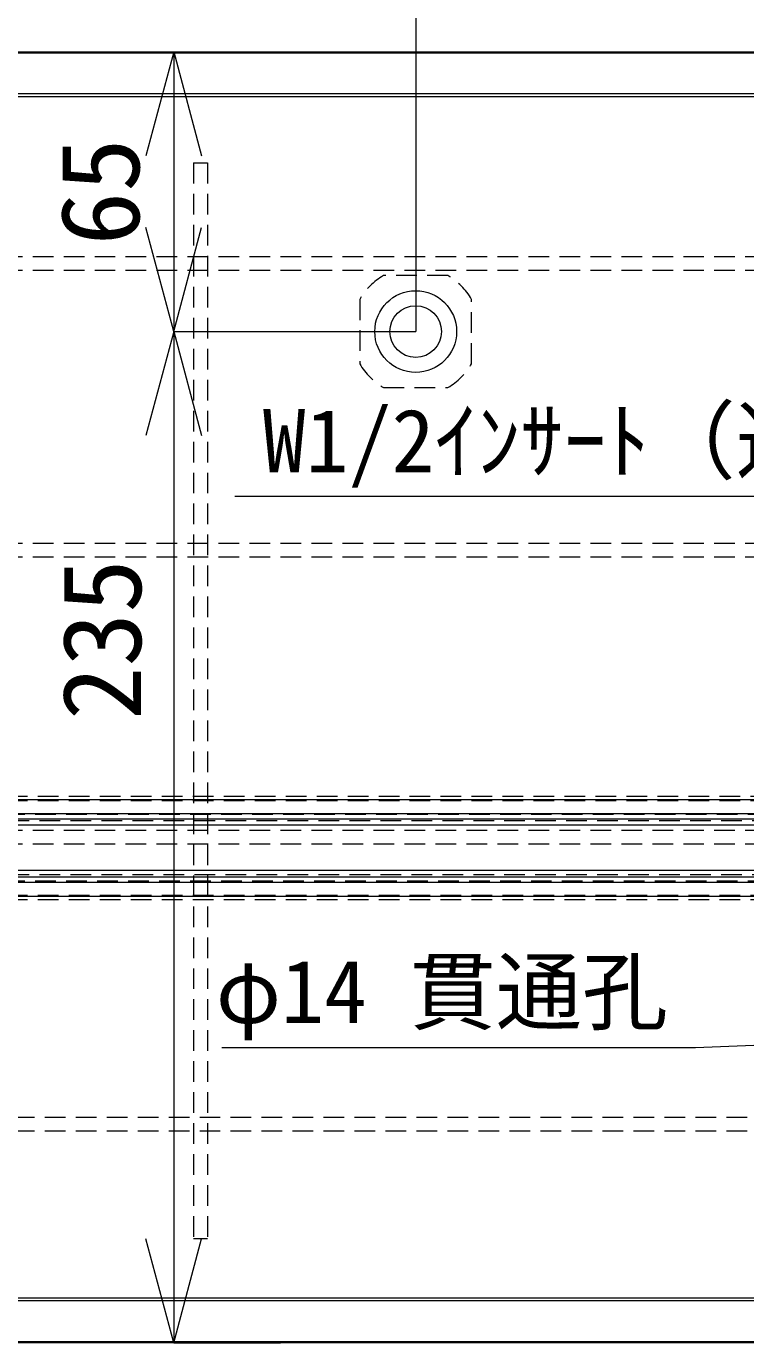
# Model space of a CAD drawing. Units: millimetres, scale not verified. Extents: x -757 to 891, y -713 to 439.
# Drawn here: x -109.9 to 57.3, y -84.2 to 221.8 of the extents above; entities that cross this region are included whole.
import ezdxf
from ezdxf.enums import TextEntityAlignment as Align

# ---------------------------------------------------------------- set-up
doc = ezdxf.new("R2010")
doc.units = ezdxf.units.MM
doc.header["$LTSCALE"] = 4
doc.linetypes.add('DASHED1', pattern=[1.8, 1.2, -0.6])
doc.layers.add('0-0', color=7, linetype='DASHED1', lineweight=9)
doc.styles.add('ＭＳ ゴシック', font='')
doc.styles.get('ＭＳ ゴシック').set_extended_font_data('MS Gothic')

msp = doc.modelspace()

# ---------------------------------------------------------------- linework, layer by layer
at = {"layer": '0-0', "linetype": 'Continuous'}
for p, q in [((-19.369, 310.83), (-19.369, 150.829)), ((-509.369, 215.829), (170.631, 215.829)), ((170.631, 215.536), (-509.369, 215.536)), ((-75.608, 215.829), (-82.078, 191.681)), ((-75.608, 215.829), (-50.756, 215.829)), ((-75.608, 215.829), (-69.137, 191.681)), ((-75.608, 215.829), (-75.608, 150.829)), ((170.631, 205.415), (-519.368, 205.415)), ((-518.803, 206.122), (170.631, 206.122)), ((-75.608, 150.829), (-82.078, 174.977)), ((-75.608, 150.829), (-69.137, 174.977)), ((-75.608, 150.829), (-82.078, 126.681)), ((-75.608, 150.829), (-19.369, 150.829)), ((-75.608, 150.829), (-69.137, 126.681)), ((-75.608, 150.829), (-75.608, -84.171)), ((-61.411, 112.571), (110.018, 112.571)), ((-509.369, 42.079), (170.631, 42.079)), ((-510.369, 37.579), (171.631, 37.579)), ((-509.369, 38.829), (170.631, 38.829)), ((171.631, 36.079), (-510.369, 36.079)), ((171.631, 25.579), (-510.369, 25.579)), ((-510.369, 24.079), (171.631, 24.079)), ((-509.369, 22.829), (170.631, 22.829)), ((-509.369, 19.579), (170.631, 19.579)), ((-75.608, -84.171), (-82.078, -60.023)), ((-75.608, -84.171), (-69.137, -60.023)), ((-519.003, -73.757), (170.631, -73.757)), ((170.631, -74.464), (-518.218, -74.464)), ((-509.369, -83.878), (170.631, -83.878)), ((170.631, -84.171), (-509.369, -84.171)), ((-75.608, -84.171), (-50.756, -84.171))]:
    msp.add_line(p, q, dxfattribs=at)
at = {"layer": '0-0'}
for p, q in [((-70.969, 190.029), (-70.969, -59.971)), ((-70.969, 190.029), (-67.769, 190.029)), ((-67.769, 190.029), (-67.769, -59.971)), ((155.631, 168.229), (-494.369, 168.229)), ((155.631, 165.029), (-494.369, 165.029)), ((-11.886, 163.829), (-26.852, 163.829)), ((-11.886, 163.829), (-26.852, 163.829)), ((-32.369, 158.312), (-32.369, 143.346)), ((-32.369, 158.312), (-32.369, 143.346)), ((-6.369, 143.346), (-6.369, 158.312)), ((-6.369, 143.346), (-6.369, 158.312)), ((-26.852, 137.829), (-11.886, 137.829)), ((-26.852, 137.829), (-11.886, 137.829)), ((155.631, 101.562), (-494.369, 101.562)), ((155.631, 98.362), (-494.369, 98.362)), ((-510.369, 42.829), (170.631, 42.829)), ((-510.369, 42.829), (170.631, 42.829)), ((-510.369, 41.829), (170.631, 41.829)), ((170.631, 38.579), (-510.369, 38.579)), ((170.631, 38.579), (-510.369, 38.579)), ((171.631, 37.079), (-510.369, 37.079)), ((171.631, 37.079), (-510.369, 37.079)), ((155.631, 34.896), (-494.369, 34.896)), ((171.631, 24.579), (-510.369, 24.579)), ((171.631, 24.579), (-510.369, 24.579)), ((170.631, 23.079), (-510.369, 23.079)), ((170.631, 23.079), (-510.369, 23.079)), ((-510.369, 19.829), (170.631, 19.829)), ((-510.369, 18.829), (170.631, 18.829)), ((-494.369, -31.771), (155.631, -31.771)), ((-494.369, -34.971), (155.631, -34.971)), ((-70.969, -59.971), (-67.769, -59.971))]:
    msp.add_line(p, q, dxfattribs=at)
msp.add_lwpolyline([(155.631, 34.896), (155.631, 31.696), (-494.369, 31.696)], dxfattribs=at)
at = {"layer": '0-0', "linetype": 'Continuous'}
msp.add_lwpolyline([(-64.392, -15.576), (45.661, -15.576), (80.631, -14.171), (61.536, -20.118)], dxfattribs=at)
for radius in [9.5, 9.5, 6]:
    msp.add_circle((-19.369, 150.829), radius, dxfattribs=at)
at = {"layer": '0-0'}
for start, end in [(119.92643, 150.07357), (119.92643, 150.07357), (29.92643, 60.07357), (29.92643, 60.07357), (209.92643, 240.07357), (209.92643, 240.07357), (299.92643, 330.07357), (299.92643, 330.07357)]:
    msp.add_arc((-19.369, 150.829), 15, start, end, dxfattribs=at)

# ---------------------------------------------------------------- texts
at = {"layer": '0-0', "style": 'ＭＳ ゴシック'}
for s, p in [('65', (-78.108, 170.829)), ('235', (-77.678, 60.531))]:
    msp.add_text(s, height=18.33, rotation=90, dxfattribs=at).set_placement(p, align=Align.BOTTOM_LEFT)
for s, p in [('W1/2ｲﾝｻｰﾄ（連結用）', (-54.91, 113.746)), ('φ14 貫通孔', (-65.81, -14.297))]:
    msp.add_text(s, height=14.66, dxfattribs=at).set_placement(p, align=Align.BOTTOM_LEFT)

doc.saveas('drawing.dxf')
